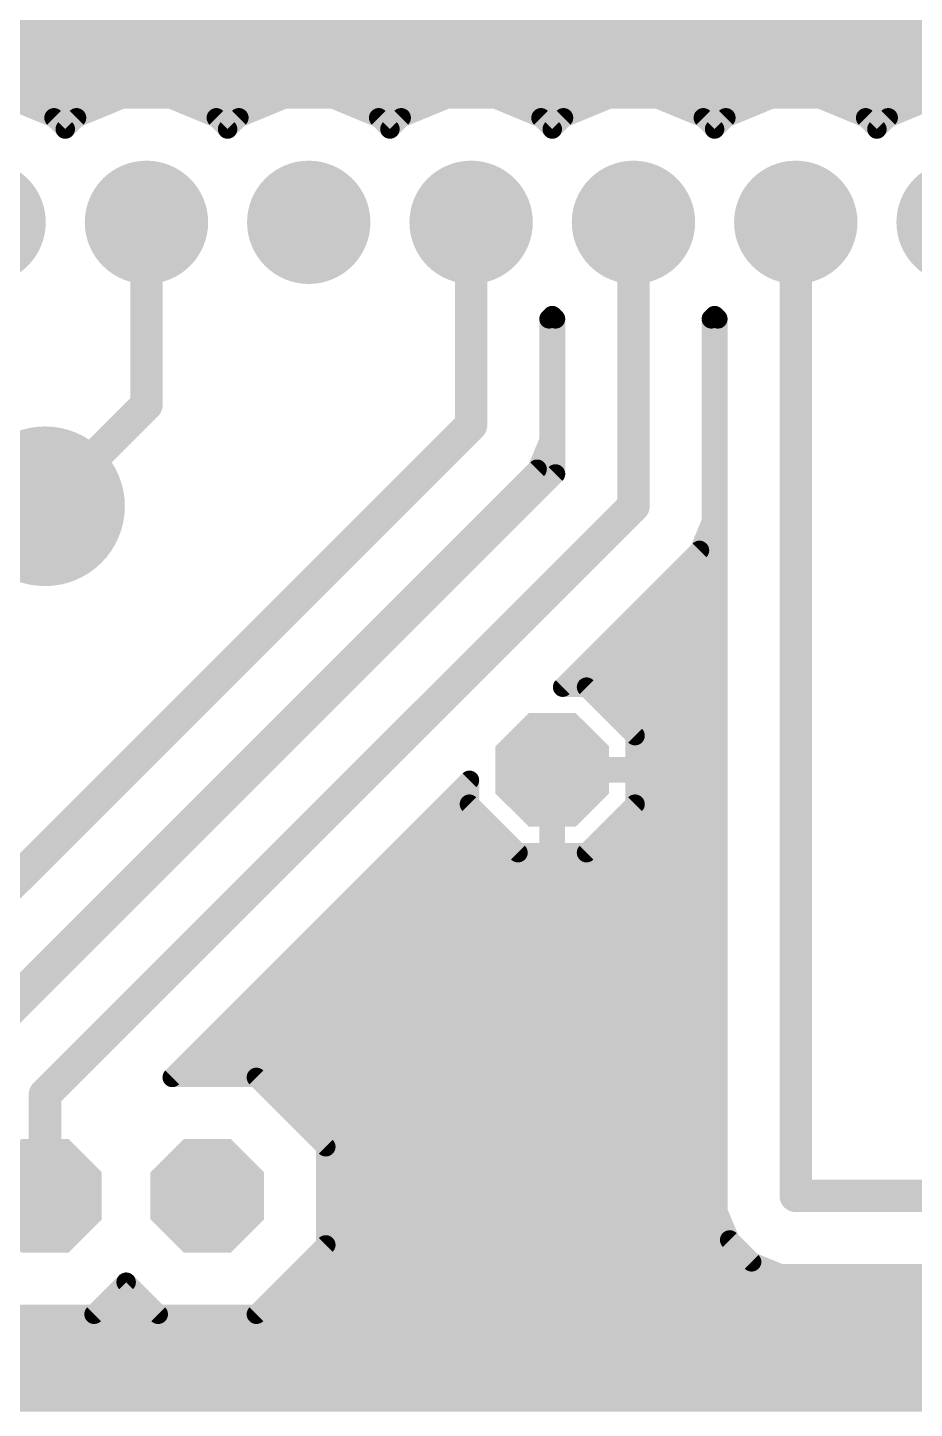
# Model space of a CAD drawing. Header units: millimetres. Extents: x 0 to 653, y 0 to 287.
# Drawn here: x 29.57 to 43.45, y 46.84 to 68.45 of the extents above; entities that cross this region are included whole.
import ezdxf

# ---------------------------------------------------------------- set-up
doc = ezdxf.new("R2010")
doc.units = ezdxf.units.MM
for name, color, linetype in [('16', 7, 'Continuous'), ('17', 7, 'Continuous'), ('18', 7, 'Continuous')]:
    doc.layers.add(name, color=color, linetype=linetype)

# ---------------------------------------------------------------- blocks, each defined once
blk = doc.blocks.new('OCTAGONP')
at = {"const_width": 0.5}
blk.add_lwpolyline([(-0.25, -0.1036), (-0.25, 0.1036), (-0.1036, 0.25), (0.1036, 0.25), (0.25, 0.1036), (0.25, -0.1036), (0.1036, -0.25), (-0.1036, -0.25), (-0.25, -0.1036), (-0.25, 0.1036)], dxfattribs=at)
blk = doc.blocks.new('ROUNDP')
at = {"const_width": 0.5}
blk.add_lwpolyline([(0, -0.25, 1), (0, 0.25, 1), (0, -0.25)], format="xyb", dxfattribs=at)
blk = doc.blocks.new('ROUNDV')
at = {"const_width": 0.5}
blk.add_lwpolyline([(0, -0.25, 1), (0, 0.25, 1), (0, -0.25)], format="xyb", dxfattribs=at)

msp = doc.modelspace()

# ---------------------------------------------------------------- linework, layer by layer
at = {"layer": '16'}
for points, const_width in [([(19.607, 68.58), (66.856, 68.58)], 0.305), ([(19.607, 68.275), (67.161, 68.275)], 0.305), ([(19.607, 67.97), (67.465, 67.97)], 0.305), ([(19.607, 67.666), (67.77, 67.666)], 0.305), ([(19.607, 67.361), (68.075, 67.361)], 0.305), ([(29.986, 67.041), (29.276, 67.335)], 0.305), ([(31.049, 67.335), (30.339, 67.041)], 0.305), ([(31.817, 67.335), (31.049, 67.335)], 0.305), ([(32.526, 67.041), (31.817, 67.335)], 0.305), ([(33.589, 67.335), (32.879, 67.041)], 0.305), ([(34.356, 67.335), (33.589, 67.335)], 0.305), ([(35.066, 67.041), (34.356, 67.335)], 0.305), ([(36.129, 67.335), (35.419, 67.041)], 0.305), ([(36.897, 67.335), (36.129, 67.335)], 0.305), ([(37.606, 67.041), (36.897, 67.335)], 0.305), ([(38.669, 67.335), (37.959, 67.041)], 0.305), ([(39.437, 67.335), (38.669, 67.335)], 0.305), ([(40.146, 67.041), (39.437, 67.335)], 0.305), ([(41.209, 67.335), (40.499, 67.041)], 0.305), ([(41.977, 67.335), (41.209, 67.335)], 0.305), ([(42.686, 67.041), (41.977, 67.335)], 0.305), ([(43.748, 67.335), (43.039, 67.041)], 0.305), ([(29.951, 67.056), (30.374, 67.056)], 0.305), ([(30.163, 66.865), (29.986, 67.041)], 0.305), ([(30.339, 67.041), (30.163, 66.865)], 0.305), ([(32.491, 67.056), (32.914, 67.056)], 0.305), ([(32.703, 66.865), (32.526, 67.041)], 0.305), ([(32.879, 67.041), (32.703, 66.865)], 0.305), ([(35.031, 67.056), (35.454, 67.056)], 0.305), ([(35.242, 66.865), (35.066, 67.041)], 0.305), ([(35.419, 67.041), (35.242, 66.865)], 0.305), ([(37.571, 67.056), (37.994, 67.056)], 0.305), ([(37.782, 66.865), (37.606, 67.041)], 0.305), ([(37.959, 67.041), (37.782, 66.865)], 0.305), ([(40.111, 67.056), (40.534, 67.056)], 0.305), ([(40.322, 66.865), (40.146, 67.041)], 0.305), ([(40.499, 67.041), (40.322, 66.865)], 0.305), ([(42.651, 67.056), (43.074, 67.056)], 0.305), ([(42.862, 66.865), (42.686, 67.041)], 0.305), ([(43.039, 67.041), (42.862, 66.865)], 0.305), ([(31.433, 62.547), (31.433, 65.405)], 0.508), ([(36.513, 65.405), (36.513, 62.23)], 0.508), ([(39.053, 65.405), (39.053, 60.96)], 0.508), ([(41.593, 65.405), (41.593, 50.165)], 0.508), ([(37.732, 63.894), (37.782, 63.945)], 0.305), ([(37.732, 61.987), (37.732, 63.894)], 0.305), ([(37.782, 63.945), (37.833, 63.894)], 0.305), ([(37.833, 63.894), (37.833, 61.465)], 0.305), ([(40.272, 63.894), (40.322, 63.945)], 0.305), ([(40.272, 60.718), (40.272, 63.894)], 0.305), ([(40.322, 63.945), (40.373, 63.894)], 0.305), ([(40.373, 63.894), (40.373, 49.922)], 0.305), ([(37.732, 63.703), (37.833, 63.703)], 0.305), ([(40.272, 63.703), (40.373, 63.703)], 0.305), ([(37.732, 63.398), (37.833, 63.398)], 0.305), ([(40.272, 63.398), (40.373, 63.398)], 0.305), ([(37.732, 63.094), (37.833, 63.094)], 0.305), ([(40.272, 63.094), (40.373, 63.094)], 0.305), ([(37.732, 62.789), (37.833, 62.789)], 0.305), ([(40.272, 62.789), (40.373, 62.789)], 0.305), ([(29.845, 60.96), (31.433, 62.547)], 0.508), ([(36.513, 62.23), (22.543, 48.26)], 0.508), ([(37.732, 62.484), (37.833, 62.484)], 0.305), ([(40.272, 62.484), (40.373, 62.484)], 0.305), ([(37.732, 62.179), (37.833, 62.179)], 0.305), ([(40.272, 62.179), (40.373, 62.179)], 0.305), ([(37.546, 61.539), (37.732, 61.987)], 0.305), ([(37.685, 61.874), (37.833, 61.874)], 0.305), ([(40.272, 61.874), (40.373, 61.874)], 0.305), ([(23.233, 47.226), (37.546, 61.539)], 0.305), ([(37.833, 61.465), (28.811, 52.443)], 0.305), ([(37.559, 61.57), (37.833, 61.57)], 0.305), ([(40.272, 61.57), (40.373, 61.57)], 0.305), ([(37.272, 61.265), (37.633, 61.265)], 0.305), ([(40.272, 61.265), (40.373, 61.265)], 0.305), ([(39.053, 60.96), (29.845, 51.752)], 0.508), ([(36.967, 60.96), (37.328, 60.96)], 0.305), ([(40.272, 60.96), (40.373, 60.96)], 0.305), ([(36.662, 60.655), (37.023, 60.655)], 0.305), ([(40.086, 60.269), (40.272, 60.718)], 0.305), ([(40.246, 60.655), (40.373, 60.655)], 0.305), ([(36.357, 60.35), (36.719, 60.35)], 0.305), ([(37.945, 58.128), (40.086, 60.269)], 0.305), ([(40.12, 60.35), (40.373, 60.35)], 0.305), ([(36.052, 60.046), (36.414, 60.046)], 0.305), ([(39.862, 60.046), (40.373, 60.046)], 0.305), ([(35.748, 59.741), (36.109, 59.741)], 0.305), ([(39.557, 59.741), (40.373, 59.741)], 0.305), ([(35.443, 59.436), (35.804, 59.436)], 0.305), ([(39.253, 59.436), (40.373, 59.436)], 0.305), ([(35.138, 59.131), (35.499, 59.131)], 0.305), ([(38.948, 59.131), (40.373, 59.131)], 0.305), ([(34.833, 58.826), (35.195, 58.826)], 0.305), ([(38.643, 58.826), (40.373, 58.826)], 0.305), ([(34.528, 58.522), (34.89, 58.522)], 0.305), ([(38.338, 58.522), (40.373, 58.522)], 0.305), ([(34.224, 58.217), (34.585, 58.217)], 0.305), ([(38.033, 58.217), (40.373, 58.217)], 0.305), ([(38.319, 58.128), (37.945, 58.128)], 0.305), ([(39.078, 57.369), (38.319, 58.128)], 0.305), ([(33.919, 57.912), (34.28, 57.912)], 0.305), ([(38.535, 57.912), (40.373, 57.912)], 0.305), ([(33.614, 57.607), (33.975, 57.607)], 0.305), ([(38.84, 57.607), (40.373, 57.607)], 0.305), ([(39.078, 56.88), (39.078, 57.369)], 0.305), ([(33.309, 57.302), (33.671, 57.302)], 0.305), ([(39.078, 57.302), (40.373, 57.302)], 0.305), ([(33.004, 56.998), (33.366, 56.998)], 0.305), ([(39.078, 56.998), (40.373, 56.998)], 0.305), ([(37.735, 55.537), (37.735, 56.785)], 0.305), ([(37.735, 56.785), (37.83, 56.785)], 0.305), ([(37.83, 56.785), (37.83, 56.88)], 0.305), ([(37.83, 56.88), (39.078, 56.88)], 0.305), ([(37.83, 56.785), (37.83, 55.537)], 0.305), ([(39.078, 56.785), (37.83, 56.785)], 0.305), ([(39.078, 56.296), (39.078, 56.785)], 0.305), ([(31.836, 52.019), (36.487, 56.67)], 0.305), ([(32.7, 56.693), (33.061, 56.693)], 0.305), ([(36.487, 56.67), (36.487, 56.296)], 0.305), ([(37.735, 56.693), (37.83, 56.693)], 0.305), ([(39.078, 56.693), (40.373, 56.693)], 0.305), ([(32.395, 56.388), (32.756, 56.388)], 0.305), ([(36.205, 56.388), (36.487, 56.388)], 0.305), ([(36.487, 56.296), (37.246, 55.537)], 0.305), ([(37.735, 56.388), (37.83, 56.388)], 0.305), ([(38.319, 55.537), (39.078, 56.296)], 0.305), ([(39.078, 56.388), (40.373, 56.388)], 0.305), ([(32.09, 56.083), (32.452, 56.083)], 0.305), ([(35.9, 56.083), (36.7, 56.083)], 0.305), ([(37.735, 56.083), (37.83, 56.083)], 0.305), ([(38.865, 56.083), (40.373, 56.083)], 0.305), ([(31.785, 55.778), (32.147, 55.778)], 0.305), ([(35.595, 55.778), (37.005, 55.778)], 0.305), ([(37.735, 55.778), (37.83, 55.778)], 0.305), ([(38.56, 55.778), (40.373, 55.778)], 0.305), ([(31.48, 55.474), (31.842, 55.474)], 0.305), ([(35.29, 55.474), (40.373, 55.474)], 0.305), ([(37.246, 55.537), (37.735, 55.537)], 0.305), ([(37.83, 55.537), (38.319, 55.537)], 0.305), ([(31.175, 55.169), (31.537, 55.169)], 0.305), ([(34.986, 55.169), (40.373, 55.169)], 0.305), ([(30.871, 54.864), (31.232, 54.864)], 0.305), ([(34.681, 54.864), (40.373, 54.864)], 0.305), ([(30.566, 54.559), (30.927, 54.559)], 0.305), ([(34.376, 54.559), (40.373, 54.559)], 0.305), ([(30.261, 54.254), (30.623, 54.254)], 0.305), ([(34.071, 54.254), (40.373, 54.254)], 0.305), ([(29.956, 53.95), (30.318, 53.95)], 0.305), ([(33.766, 53.95), (40.373, 53.95)], 0.305), ([(29.651, 53.645), (30.013, 53.645)], 0.305), ([(33.462, 53.645), (40.373, 53.645)], 0.305), ([(29.347, 53.34), (29.708, 53.34)], 0.305), ([(33.157, 53.34), (40.373, 53.34)], 0.305), ([(32.852, 53.035), (40.373, 53.035)], 0.305), ([(32.547, 52.73), (40.373, 52.73)], 0.305), ([(32.242, 52.426), (40.373, 52.426)], 0.305), ([(33.153, 52.019), (31.836, 52.019)], 0.305), ([(31.938, 52.121), (40.373, 52.121)], 0.305), ([(34.239, 50.933), (33.153, 52.019)], 0.305), ([(29.845, 50.165), (29.845, 51.752)], 0.508), ([(33.356, 51.816), (40.373, 51.816)], 0.305), ([(33.661, 51.511), (40.373, 51.511)], 0.305), ([(33.966, 51.206), (40.373, 51.206)], 0.305), ([(34.239, 49.397), (34.239, 50.933)], 0.305), ([(34.239, 50.902), (40.373, 50.902)], 0.305), ([(34.239, 50.597), (40.373, 50.597)], 0.305), ([(34.239, 50.292), (40.373, 50.292)], 0.305), ([(41.593, 50.165), (47.943, 50.165)], 0.508), ([(34.239, 49.987), (40.373, 49.987)], 0.305), ([(40.373, 49.922), (40.559, 49.474)], 0.305), ([(34.239, 49.682), (40.473, 49.682)], 0.305), ([(33.153, 48.311), (34.239, 49.397)], 0.305), ([(34.22, 49.378), (40.656, 49.378)], 0.305), ([(40.559, 49.474), (40.902, 49.131)], 0.305), ([(40.902, 49.131), (41.35, 48.946)], 0.305), ([(33.915, 49.073), (41.043, 49.073)], 0.305), ([(41.35, 48.946), (46.539, 48.946)], 0.305), ([(30.613, 48.311), (31.115, 48.813)], 0.305), ([(31.07, 48.768), (31.16, 48.768)], 0.305), ([(31.115, 48.813), (31.617, 48.311)], 0.305), ([(33.61, 48.768), (46.717, 48.768)], 0.305), ([(29.077, 48.311), (30.613, 48.311)], 0.305), ([(30.765, 48.463), (31.465, 48.463)], 0.305), ([(31.617, 48.311), (33.153, 48.311)], 0.305), ([(33.305, 48.463), (47.022, 48.463)], 0.305), ([(24.165, 48.158), (79.771, 48.158)], 0.305), ([(23.86, 47.854), (167.958, 47.854)], 0.305), ([(23.555, 47.549), (167.958, 47.549)], 0.305), ([(23.251, 47.244), (167.958, 47.244)], 0.305), ([(1.168, 46.939), (167.958, 46.939)], 0.305)]:
    msp.add_lwpolyline(points, dxfattribs=dict(at, const_width=const_width))
for points, const_width in [([(31.049, 67.412, 1), (31.049, 67.259)], 0.152), ([(31.078, 67.265, 1), (31.019, 67.406)], 0.152), ([(31.846, 67.406, 1), (31.787, 67.265)], 0.152), ([(31.817, 67.259, 1), (31.817, 67.412)], 0.152), ([(33.589, 67.412, 1), (33.589, 67.259)], 0.152), ([(33.618, 67.265, 1), (33.559, 67.406)], 0.152), ([(34.386, 67.406, 1), (34.327, 67.265)], 0.152), ([(34.356, 67.259, 1), (34.356, 67.412)], 0.152), ([(36.129, 67.412, 1), (36.129, 67.259)], 0.152), ([(36.158, 67.265, 1), (36.099, 67.406)], 0.152), ([(36.926, 67.406, 1), (36.867, 67.265)], 0.152), ([(36.897, 67.259, 1), (36.897, 67.412)], 0.152), ([(38.669, 67.412, 1), (38.669, 67.259)], 0.152), ([(38.698, 67.265, 1), (38.639, 67.406)], 0.152), ([(39.466, 67.406, 1), (39.407, 67.265)], 0.152), ([(39.437, 67.259, 1), (39.437, 67.412)], 0.152), ([(41.209, 67.412, 1), (41.209, 67.259)], 0.152), ([(41.238, 67.265, 1), (41.179, 67.406)], 0.152), ([(42.006, 67.406, 1), (41.947, 67.265)], 0.152), ([(41.977, 67.259, 1), (41.977, 67.412)], 0.152), ([(29.951, 67.132, 1), (29.951, 66.98)], 0.152), ([(30.04, 67.095, 1), (29.932, 66.988)], 0.152), ([(29.957, 66.971, 1), (30.015, 67.112)], 0.152), ([(30.31, 67.112, 1), (30.368, 66.971)], 0.152), ([(30.393, 66.988, 1), (30.285, 67.095)], 0.152), ([(30.374, 66.98, 1), (30.374, 67.132)], 0.152), ([(32.491, 67.132, 1), (32.491, 66.98)], 0.152), ([(32.58, 67.095, 1), (32.472, 66.988)], 0.152), ([(32.497, 66.971, 1), (32.555, 67.112)], 0.152), ([(32.85, 67.112, 1), (32.908, 66.971)], 0.152), ([(32.933, 66.988, 1), (32.825, 67.095)], 0.152), ([(32.914, 66.98, 1), (32.914, 67.132)], 0.152), ([(35.031, 67.132, 1), (35.031, 66.98)], 0.152), ([(35.12, 67.095, 1), (35.012, 66.988)], 0.152), ([(35.037, 66.971, 1), (35.095, 67.112)], 0.152), ([(35.39, 67.112, 1), (35.448, 66.971)], 0.152), ([(35.473, 66.988, 1), (35.365, 67.095)], 0.152), ([(35.454, 66.98, 1), (35.454, 67.132)], 0.152), ([(37.571, 67.132, 1), (37.571, 66.98)], 0.152), ([(37.66, 67.095, 1), (37.552, 66.988)], 0.152), ([(37.577, 66.971, 1), (37.635, 67.112)], 0.152), ([(37.93, 67.112, 1), (37.988, 66.971)], 0.152), ([(38.013, 66.988, 1), (37.905, 67.095)], 0.152), ([(37.994, 66.98, 1), (37.994, 67.132)], 0.152), ([(40.111, 67.132, 1), (40.111, 66.98)], 0.152), ([(40.2, 67.095, 1), (40.092, 66.988)], 0.152), ([(40.117, 66.971, 1), (40.175, 67.112)], 0.152), ([(40.47, 67.112, 1), (40.528, 66.971)], 0.152), ([(40.553, 66.988, 1), (40.445, 67.095)], 0.152), ([(40.534, 66.98, 1), (40.534, 67.132)], 0.152), ([(42.651, 67.132, 1), (42.651, 66.98)], 0.152), ([(42.74, 67.095, 1), (42.632, 66.988)], 0.152), ([(42.657, 66.971, 1), (42.715, 67.112)], 0.152), ([(43.01, 67.112, 1), (43.068, 66.971)], 0.152), ([(43.093, 66.988, 1), (42.985, 67.095)], 0.152), ([(43.074, 66.98, 1), (43.074, 67.132)], 0.152), ([(30.109, 66.919, 1), (30.216, 66.811)], 0.152), ([(30.109, 66.811, 1), (30.216, 66.919)], 0.152), ([(32.649, 66.919, 1), (32.756, 66.811)], 0.152), ([(32.649, 66.811, 1), (32.756, 66.919)], 0.152), ([(35.189, 66.919, 1), (35.296, 66.811)], 0.152), ([(35.189, 66.811, 1), (35.296, 66.919)], 0.152), ([(37.729, 66.919, 1), (37.836, 66.811)], 0.152), ([(37.729, 66.811, 1), (37.836, 66.919)], 0.152), ([(40.269, 66.919, 1), (40.376, 66.811)], 0.152), ([(40.269, 66.811, 1), (40.376, 66.919)], 0.152), ([(42.809, 66.919, 1), (42.916, 66.811)], 0.152), ([(42.809, 66.811, 1), (42.916, 66.919)], 0.152), ([(31.559, 65.405, 1), (31.305, 65.405)], 0.254), ([(36.639, 65.405, 1), (36.386, 65.405)], 0.254), ([(39.179, 65.405, 1), (38.925, 65.405)], 0.254), ([(41.719, 65.405, 1), (41.465, 65.405)], 0.254), ([(37.808, 63.894, 1), (37.656, 63.894)], 0.152), ([(37.678, 63.948, 1), (37.786, 63.84)], 0.152), ([(37.836, 63.999, 1), (37.729, 63.891)], 0.152), ([(37.836, 63.891, 1), (37.729, 63.999)], 0.152), ([(37.91, 63.894, 1), (37.757, 63.894)], 0.152), ([(37.779, 63.84, 1), (37.887, 63.948)], 0.152), ([(40.348, 63.894, 1), (40.196, 63.894)], 0.152), ([(40.218, 63.948, 1), (40.326, 63.84)], 0.152), ([(40.376, 63.999, 1), (40.269, 63.891)], 0.152), ([(40.376, 63.891, 1), (40.269, 63.999)], 0.152), ([(40.45, 63.894, 1), (40.297, 63.894)], 0.152), ([(40.319, 63.84, 1), (40.427, 63.948)], 0.152), ([(37.732, 63.779, 1), (37.732, 63.627)], 0.152), ([(37.833, 63.627, 1), (37.833, 63.779)], 0.152), ([(40.272, 63.779, 1), (40.272, 63.627)], 0.152), ([(40.373, 63.627, 1), (40.373, 63.779)], 0.152), ([(37.732, 63.475, 1), (37.732, 63.322)], 0.152), ([(37.833, 63.322, 1), (37.833, 63.475)], 0.152), ([(40.272, 63.475, 1), (40.272, 63.322)], 0.152), ([(40.373, 63.322, 1), (40.373, 63.475)], 0.152), ([(37.732, 63.17, 1), (37.732, 63.017)], 0.152), ([(37.833, 63.017, 1), (37.833, 63.17)], 0.152), ([(40.272, 63.17, 1), (40.272, 63.017)], 0.152), ([(40.373, 63.017, 1), (40.373, 63.17)], 0.152), ([(37.732, 62.865, 1), (37.732, 62.713)], 0.152), ([(37.833, 62.713, 1), (37.833, 62.865)], 0.152), ([(40.272, 62.865, 1), (40.272, 62.713)], 0.152), ([(40.373, 62.713, 1), (40.373, 62.865)], 0.152), ([(31.522, 62.458, 1), (31.343, 62.637)], 0.254), ([(31.305, 62.547, 1), (31.559, 62.547)], 0.254), ([(36.602, 62.14, 1), (36.423, 62.32)], 0.254), ([(37.732, 62.56, 1), (37.732, 62.408)], 0.152), ([(37.833, 62.408, 1), (37.833, 62.56)], 0.152), ([(40.272, 62.56, 1), (40.272, 62.408)], 0.152), ([(40.373, 62.408, 1), (40.373, 62.56)], 0.152), ([(36.386, 62.23, 1), (36.639, 62.23)], 0.254), ([(37.732, 62.255, 1), (37.732, 62.103)], 0.152), ([(37.833, 62.103, 1), (37.833, 62.255)], 0.152), ([(40.272, 62.255, 1), (40.272, 62.103)], 0.152), ([(40.373, 62.103, 1), (40.373, 62.255)], 0.152), ([(37.656, 61.987, 1), (37.808, 61.987)], 0.152), ([(37.802, 61.958, 1), (37.661, 62.017)], 0.152), ([(37.685, 61.951, 1), (37.685, 61.798)], 0.152), ([(37.833, 61.798, 1), (37.833, 61.951)], 0.152), ([(40.272, 61.951, 1), (40.272, 61.798)], 0.152), ([(40.373, 61.798, 1), (40.373, 61.951)], 0.152), ([(37.476, 61.569, 1), (37.617, 61.51)], 0.152), ([(37.559, 61.646, 1), (37.559, 61.493)], 0.152), ([(37.6, 61.486, 1), (37.492, 61.593)], 0.152), ([(37.887, 61.411, 1), (37.779, 61.519)], 0.152), ([(37.833, 61.493, 1), (37.833, 61.646)], 0.152), ([(40.272, 61.646, 1), (40.272, 61.493)], 0.152), ([(40.373, 61.493, 1), (40.373, 61.646)], 0.152), ([(37.272, 61.341, 1), (37.272, 61.189)], 0.152), ([(37.633, 61.189, 1), (37.633, 61.341)], 0.152), ([(37.757, 61.465, 1), (37.91, 61.465)], 0.152), ([(40.272, 61.341, 1), (40.272, 61.189)], 0.152), ([(40.373, 61.189, 1), (40.373, 61.341)], 0.152), ([(29.755, 61.05, 1), (29.935, 60.87)], 0.254), ([(39.142, 60.87, 1), (38.963, 61.05)], 0.254), ([(36.967, 61.036, 1), (36.967, 60.884)], 0.152), ([(37.328, 60.884, 1), (37.328, 61.036)], 0.152), ([(38.925, 60.96, 1), (39.179, 60.96)], 0.254), ([(40.272, 61.036, 1), (40.272, 60.884)], 0.152), ([(40.373, 60.884, 1), (40.373, 61.036)], 0.152), ([(36.662, 60.731, 1), (36.662, 60.579)], 0.152), ([(37.023, 60.579, 1), (37.023, 60.731)], 0.152), ([(40.246, 60.731, 1), (40.246, 60.579)], 0.152), ([(40.196, 60.718, 1), (40.348, 60.718)], 0.152), ([(40.342, 60.688, 1), (40.201, 60.747)], 0.152), ([(40.373, 60.579, 1), (40.373, 60.731)], 0.152), ([(36.357, 60.427, 1), (36.357, 60.274)], 0.152), ([(36.719, 60.274, 1), (36.719, 60.427)], 0.152), ([(40.016, 60.298, 1), (40.157, 60.24)], 0.152), ([(40.14, 60.215, 1), (40.032, 60.323)], 0.152), ([(40.12, 60.427, 1), (40.12, 60.274)], 0.152), ([(40.373, 60.274, 1), (40.373, 60.427)], 0.152), ([(36.052, 60.122, 1), (36.052, 59.969)], 0.152), ([(36.414, 59.969, 1), (36.414, 60.122)], 0.152), ([(39.862, 60.122, 1), (39.862, 59.969)], 0.152), ([(40.373, 59.969, 1), (40.373, 60.122)], 0.152), ([(35.748, 59.817, 1), (35.748, 59.665)], 0.152), ([(36.109, 59.665, 1), (36.109, 59.817)], 0.152), ([(39.557, 59.817, 1), (39.557, 59.665)], 0.152), ([(40.373, 59.665, 1), (40.373, 59.817)], 0.152), ([(35.443, 59.512, 1), (35.443, 59.36)], 0.152), ([(35.804, 59.36, 1), (35.804, 59.512)], 0.152), ([(39.253, 59.512, 1), (39.253, 59.36)], 0.152), ([(40.373, 59.36, 1), (40.373, 59.512)], 0.152), ([(35.138, 59.207, 1), (35.138, 59.055)], 0.152), ([(35.499, 59.055, 1), (35.499, 59.207)], 0.152), ([(38.948, 59.207, 1), (38.948, 59.055)], 0.152), ([(40.373, 59.055, 1), (40.373, 59.207)], 0.152), ([(34.833, 58.903, 1), (34.833, 58.75)], 0.152), ([(35.195, 58.75, 1), (35.195, 58.903)], 0.152), ([(38.643, 58.903, 1), (38.643, 58.75)], 0.152), ([(40.373, 58.75, 1), (40.373, 58.903)], 0.152), ([(34.528, 58.598, 1), (34.528, 58.445)], 0.152), ([(34.89, 58.445, 1), (34.89, 58.598)], 0.152), ([(38.338, 58.598, 1), (38.338, 58.445)], 0.152), ([(40.373, 58.445, 1), (40.373, 58.598)], 0.152), ([(34.224, 58.293, 1), (34.224, 58.141)], 0.152), ([(34.585, 58.141, 1), (34.585, 58.293)], 0.152), ([(38.033, 58.293, 1), (38.033, 58.141)], 0.152), ([(40.373, 58.141, 1), (40.373, 58.293)], 0.152), ([(37.945, 58.204, 1), (37.945, 58.052)], 0.152), ([(37.891, 58.182, 1), (37.998, 58.074)], 0.152), ([(38.373, 58.182, 1), (38.265, 58.074)], 0.152), ([(38.319, 58.052, 1), (38.319, 58.204)], 0.152), ([(33.919, 57.988, 1), (33.919, 57.836)], 0.152), ([(34.28, 57.836, 1), (34.28, 57.988)], 0.152), ([(38.535, 57.988, 1), (38.535, 57.836)], 0.152), ([(40.373, 57.836, 1), (40.373, 57.988)], 0.152), ([(33.614, 57.683, 1), (33.614, 57.531)], 0.152), ([(33.975, 57.531, 1), (33.975, 57.683)], 0.152), ([(38.84, 57.683, 1), (38.84, 57.531)], 0.152), ([(40.373, 57.531, 1), (40.373, 57.683)], 0.152), ([(39.154, 57.369, 1), (39.002, 57.369)], 0.152), ([(39.024, 57.315, 1), (39.132, 57.423)], 0.152), ([(33.309, 57.379, 1), (33.309, 57.226)], 0.152), ([(33.671, 57.226, 1), (33.671, 57.379)], 0.152), ([(39.078, 57.379, 1), (39.078, 57.226)], 0.152), ([(40.373, 57.226, 1), (40.373, 57.379)], 0.152), ([(33.004, 57.074, 1), (33.004, 56.921)], 0.152), ([(33.366, 56.921, 1), (33.366, 57.074)], 0.152), ([(39.078, 57.074, 1), (39.078, 56.921)], 0.152), ([(40.373, 56.921, 1), (40.373, 57.074)], 0.152), ([(37.811, 56.785, 1), (37.659, 56.785)], 0.152), ([(37.735, 56.861, 1), (37.735, 56.709)], 0.152), ([(37.906, 56.88, 1), (37.754, 56.88)], 0.152), ([(37.83, 56.956, 1), (37.83, 56.804)], 0.152), ([(37.906, 56.785, 1), (37.754, 56.785)], 0.152), ([(37.83, 56.861, 1), (37.83, 56.709)], 0.152), ([(37.754, 56.785, 1), (37.906, 56.785)], 0.152), ([(37.83, 56.709, 1), (37.83, 56.861)], 0.152), ([(39.002, 56.88, 1), (39.154, 56.88)], 0.152), ([(39.154, 56.785, 1), (39.002, 56.785)], 0.152), ([(39.078, 56.804, 1), (39.078, 56.956)], 0.152), ([(39.078, 56.709, 1), (39.078, 56.861)], 0.152), ([(32.7, 56.769, 1), (32.7, 56.617)], 0.152), ([(33.061, 56.617, 1), (33.061, 56.769)], 0.152), ([(36.563, 56.67, 1), (36.411, 56.67)], 0.152), ([(36.541, 56.617, 1), (36.433, 56.724)], 0.152), ([(37.735, 56.769, 1), (37.735, 56.617)], 0.152), ([(37.83, 56.617, 1), (37.83, 56.769)], 0.152), ([(39.078, 56.769, 1), (39.078, 56.617)], 0.152), ([(40.373, 56.617, 1), (40.373, 56.769)], 0.152), ([(32.395, 56.464, 1), (32.395, 56.312)], 0.152), ([(32.756, 56.312, 1), (32.756, 56.464)], 0.152), ([(36.205, 56.464, 1), (36.205, 56.312)], 0.152), ([(36.541, 56.35, 1), (36.433, 56.242)], 0.152), ([(36.487, 56.312, 1), (36.487, 56.464)], 0.152), ([(37.735, 56.464, 1), (37.735, 56.312)], 0.152), ([(37.83, 56.312, 1), (37.83, 56.464)], 0.152), ([(39.078, 56.464, 1), (39.078, 56.312)], 0.152), ([(39.132, 56.242, 1), (39.024, 56.35)], 0.152), ([(40.373, 56.312, 1), (40.373, 56.464)], 0.152), ([(32.09, 56.159, 1), (32.09, 56.007)], 0.152), ([(32.452, 56.007, 1), (32.452, 56.159)], 0.152), ([(35.9, 56.159, 1), (35.9, 56.007)], 0.152), ([(36.411, 56.296, 1), (36.563, 56.296)], 0.152), ([(36.7, 56.007, 1), (36.7, 56.159)], 0.152), ([(37.735, 56.159, 1), (37.735, 56.007)], 0.152), ([(37.83, 56.007, 1), (37.83, 56.159)], 0.152), ([(38.865, 56.159, 1), (38.865, 56.007)], 0.152), ([(39.002, 56.296, 1), (39.154, 56.296)], 0.152), ([(40.373, 56.007, 1), (40.373, 56.159)], 0.152), ([(31.785, 55.855, 1), (31.785, 55.702)], 0.152), ([(32.147, 55.702, 1), (32.147, 55.855)], 0.152), ([(35.595, 55.855, 1), (35.595, 55.702)], 0.152), ([(37.005, 55.702, 1), (37.005, 55.855)], 0.152), ([(37.735, 55.855, 1), (37.735, 55.702)], 0.152), ([(37.83, 55.702, 1), (37.83, 55.855)], 0.152), ([(38.56, 55.855, 1), (38.56, 55.702)], 0.152), ([(40.373, 55.702, 1), (40.373, 55.855)], 0.152), ([(31.48, 55.55, 1), (31.48, 55.397)], 0.152), ([(31.842, 55.397, 1), (31.842, 55.55)], 0.152), ([(35.29, 55.55, 1), (35.29, 55.397)], 0.152), ([(37.246, 55.613, 1), (37.246, 55.461)], 0.152), ([(37.192, 55.483, 1), (37.3, 55.591)], 0.152), ([(37.659, 55.537, 1), (37.811, 55.537)], 0.152), ([(37.735, 55.461, 1), (37.735, 55.613)], 0.152), ([(37.83, 55.613, 1), (37.83, 55.461)], 0.152), ([(37.754, 55.537, 1), (37.906, 55.537)], 0.152), ([(38.265, 55.591, 1), (38.373, 55.483)], 0.152), ([(38.319, 55.461, 1), (38.319, 55.613)], 0.152), ([(40.373, 55.397, 1), (40.373, 55.55)], 0.152), ([(31.175, 55.245, 1), (31.175, 55.093)], 0.152), ([(31.537, 55.093, 1), (31.537, 55.245)], 0.152), ([(34.986, 55.245, 1), (34.986, 55.093)], 0.152), ([(40.373, 55.093, 1), (40.373, 55.245)], 0.152), ([(30.871, 54.94, 1), (30.871, 54.788)], 0.152), ([(31.232, 54.788, 1), (31.232, 54.94)], 0.152), ([(34.681, 54.94, 1), (34.681, 54.788)], 0.152), ([(40.373, 54.788, 1), (40.373, 54.94)], 0.152), ([(30.566, 54.635, 1), (30.566, 54.483)], 0.152), ([(30.927, 54.483, 1), (30.927, 54.635)], 0.152), ([(34.376, 54.635, 1), (34.376, 54.483)], 0.152), ([(40.373, 54.483, 1), (40.373, 54.635)], 0.152), ([(30.261, 54.331, 1), (30.261, 54.178)], 0.152), ([(30.623, 54.178, 1), (30.623, 54.331)], 0.152), ([(34.071, 54.331, 1), (34.071, 54.178)], 0.152), ([(40.373, 54.178, 1), (40.373, 54.331)], 0.152), ([(29.956, 54.026, 1), (29.956, 53.873)], 0.152), ([(30.318, 53.873, 1), (30.318, 54.026)], 0.152), ([(33.766, 54.026, 1), (33.766, 53.873)], 0.152), ([(40.373, 53.873, 1), (40.373, 54.026)], 0.152), ([(29.651, 53.721, 1), (29.651, 53.569)], 0.152), ([(30.013, 53.569, 1), (30.013, 53.721)], 0.152), ([(33.462, 53.721, 1), (33.462, 53.569)], 0.152), ([(40.373, 53.569, 1), (40.373, 53.721)], 0.152), ([(29.708, 53.264, 1), (29.708, 53.416)], 0.152), ([(33.157, 53.416, 1), (33.157, 53.264)], 0.152), ([(40.373, 53.264, 1), (40.373, 53.416)], 0.152), ([(32.852, 53.111, 1), (32.852, 52.959)], 0.152), ([(40.373, 52.959, 1), (40.373, 53.111)], 0.152), ([(32.547, 52.807, 1), (32.547, 52.654)], 0.152), ([(40.373, 52.654, 1), (40.373, 52.807)], 0.152), ([(32.242, 52.502, 1), (32.242, 52.349)], 0.152), ([(40.373, 52.349, 1), (40.373, 52.502)], 0.152), ([(31.782, 52.073, 1), (31.89, 51.965)], 0.152), ([(31.836, 52.095, 1), (31.836, 51.943)], 0.152), ([(31.938, 52.197, 1), (31.938, 52.045)], 0.152), ([(33.207, 52.073, 1), (33.099, 51.965)], 0.152), ([(33.153, 51.943, 1), (33.153, 52.095)], 0.152), ([(40.373, 52.045, 1), (40.373, 52.197)], 0.152), ([(29.972, 51.752, 1), (29.718, 51.752)], 0.254), ([(29.755, 51.842, 1), (29.935, 51.663)], 0.254), ([(33.356, 51.892, 1), (33.356, 51.74)], 0.152), ([(40.373, 51.74, 1), (40.373, 51.892)], 0.152), ([(33.661, 51.587, 1), (33.661, 51.435)], 0.152), ([(40.373, 51.435, 1), (40.373, 51.587)], 0.152), ([(33.966, 51.283, 1), (33.966, 51.13)], 0.152), ([(40.373, 51.13, 1), (40.373, 51.283)], 0.152), ([(34.315, 50.933, 1), (34.163, 50.933)], 0.152), ([(34.239, 50.978, 1), (34.239, 50.825)], 0.152), ([(34.185, 50.879, 1), (34.293, 50.987)], 0.152), ([(40.373, 50.825, 1), (40.373, 50.978)], 0.152), ([(34.239, 50.673, 1), (34.239, 50.521)], 0.152), ([(40.373, 50.521, 1), (40.373, 50.673)], 0.152), ([(34.239, 50.368, 1), (34.239, 50.216)], 0.152), ([(40.373, 50.216, 1), (40.373, 50.368)], 0.152), ([(41.593, 50.292, 1), (41.593, 50.038)], 0.254), ([(29.718, 50.165, 1), (29.972, 50.165)], 0.254), ([(41.465, 50.165, 1), (41.719, 50.165)], 0.254), ([(34.239, 50.063, 1), (34.239, 49.911)], 0.152), ([(40.444, 49.952, 1), (40.303, 49.893)], 0.152), ([(40.297, 49.922, 1), (40.45, 49.922)], 0.152), ([(40.373, 49.911, 1), (40.373, 50.063)], 0.152), ([(34.239, 49.759, 1), (34.239, 49.606)], 0.152), ([(40.473, 49.606, 1), (40.473, 49.759)], 0.152), ([(34.22, 49.454, 1), (34.22, 49.301)], 0.152), ([(34.293, 49.343, 1), (34.185, 49.451)], 0.152), ([(40.613, 49.528, 1), (40.505, 49.42)], 0.152), ([(40.489, 49.445, 1), (40.629, 49.504)], 0.152), ([(40.656, 49.301, 1), (40.656, 49.454)], 0.152), ([(34.163, 49.397, 1), (34.315, 49.397)], 0.152), ([(40.931, 49.202, 1), (40.873, 49.061)], 0.152), ([(33.915, 49.149, 1), (33.915, 48.997)], 0.152), ([(40.848, 49.078, 1), (40.956, 49.185)], 0.152), ([(41.043, 48.997, 1), (41.043, 49.149)], 0.152), ([(41.35, 49.022, 1), (41.35, 48.87)], 0.152), ([(41.321, 48.875, 1), (41.379, 49.016)], 0.152), ([(31.07, 48.844, 1), (31.07, 48.692)], 0.152), ([(31.169, 48.867, 1), (31.061, 48.759)], 0.152), ([(31.169, 48.759, 1), (31.061, 48.867)], 0.152), ([(31.16, 48.692, 1), (31.16, 48.844)], 0.152), ([(33.61, 48.844, 1), (33.61, 48.692)], 0.152), ([(30.559, 48.365, 1), (30.667, 48.257)], 0.152), ([(30.613, 48.235, 1), (30.613, 48.387)], 0.152), ([(30.765, 48.539, 1), (30.765, 48.387)], 0.152), ([(31.465, 48.387, 1), (31.465, 48.539)], 0.152), ([(31.617, 48.387, 1), (31.617, 48.235)], 0.152), ([(31.563, 48.257, 1), (31.671, 48.365)], 0.152), ([(33.099, 48.365, 1), (33.207, 48.257)], 0.152), ([(33.153, 48.235, 1), (33.153, 48.387)], 0.152), ([(33.305, 48.539, 1), (33.305, 48.387)], 0.152)]:
    msp.add_lwpolyline(points, format="xyb", dxfattribs=dict(at, const_width=const_width))

# ---------------------------------------------------------------- block references
at = {"layer": '17', "xscale": 1.9304, "yscale": 1.9304, "rotation": 180}
for p in [(28.892, 65.405), (28.892, 65.405), (31.433, 65.405), (31.433, 65.405), (33.972, 65.405), (33.972, 65.405), (36.513, 65.405), (36.513, 65.405), (39.053, 65.405), (39.053, 65.405), (41.593, 65.405), (41.593, 65.405), (44.133, 65.405), (44.133, 65.405)]:
    msp.add_blockref('ROUNDP', p, dxfattribs=at)
at = {"layer": '17', "xscale": 1.778, "yscale": 1.778}
for p in [(37.782, 56.833), (37.782, 56.833), (29.845, 50.165), (29.845, 50.165), (32.385, 50.165), (32.385, 50.165)]:
    msp.add_blockref('OCTAGONP', p, dxfattribs=at)
at = {"layer": '18', "xscale": 2.5, "yscale": 2.5}
msp.add_blockref('ROUNDV', (29.845, 60.96), dxfattribs=at)
msp.add_blockref('ROUNDV', (29.845, 60.96), dxfattribs=at)

doc.saveas('drawing.dxf')
